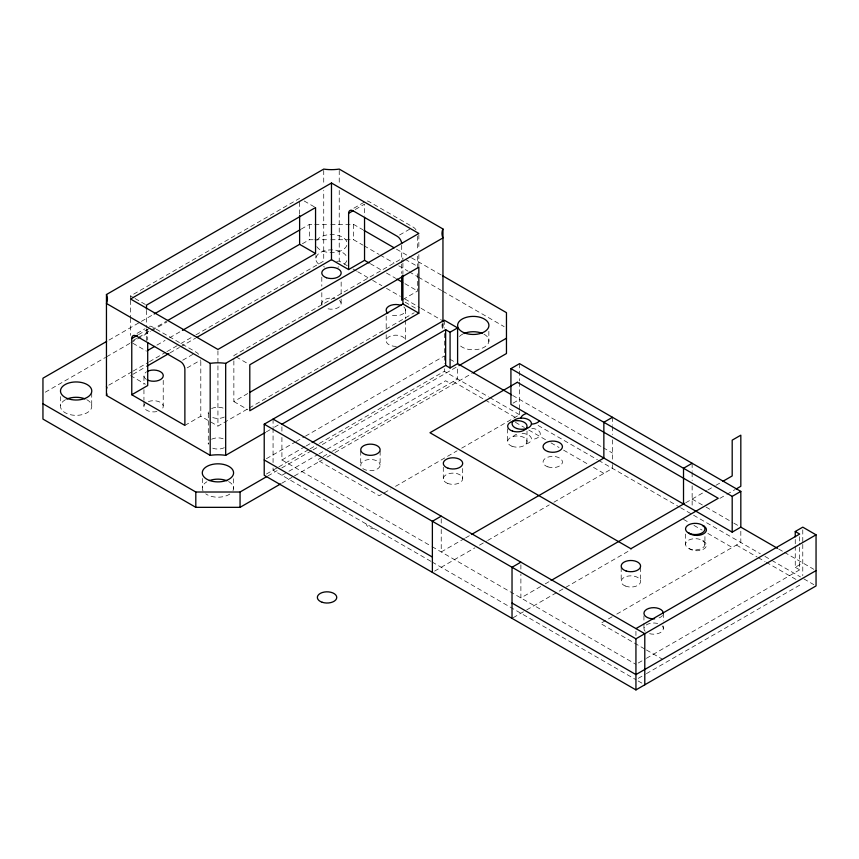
<?xml version="1.0" encoding="UTF-8"?>
<svg xmlns="http://www.w3.org/2000/svg" width="859" height="859" viewBox="0 0 859 859"><rect width="100%" height="100%" fill="white"/><g stroke="black" fill="none" stroke-linecap="round" stroke-linejoin="round"><path stroke-width="0.64" stroke-dasharray="4.29 3.22" d="M442.954 323.521L442.954 328.621L442.954 323.242M704.917 544.638A9.696 5.605 0 0 0 690.926 539.259A9.696 5.605 0 0 0 689.863 548.944A9.696 5.605 0 0 0 704.917 544.638L704.938 534.18M341.12 302.98L341.13 299.05M341.141 293.821L341.163 280.732M526.943 442.364L527.018 431.197M130.568 299.877L130.568 295.936L299.619 198.343M108.975 340.089L140.242 322.039M141.402 321.373L152.988 314.684M301.241 229.085L309.358 224.403L313.374 224.403M137.053 333.367L145.01 328.772M353.887 208.179L364.839 201.854M138.471 334.666L149.853 328.095M355.315 209.478L364.538 204.141L364.538 216.189M132.887 340.594L137.515 337.92M138.675 337.254L150.25 330.565M151.409 329.899L166.463 321.202M45.269 392.198L105.496 357.43M106.656 356.764L129.816 343.385M130.976 342.72L150.669 331.349M151.828 330.683L166.882 321.985M302.4 243.741L309.358 239.736L313.374 239.736M156.918 345.114L165.025 340.432M169.663 337.759L181.238 331.069M108.782 385.165L132.018 371.754M133.177 371.077L148.285 362.358M149.445 361.693L165.712 352.297M166.871 351.632L179.66 344.255M180.82 343.579L194.757 335.525M195.927 334.86L323.736 261.072L323.736 190.419M132.898 374.309L145.665 366.943M170.061 352.856L179.348 347.498M180.508 346.821L195.605 338.102M182.72 360.211L194.102 353.64M399.564 235.022L410.946 228.451M187.155 367.877L200.802 359.996M184.878 425.398L200.802 416.207L217.939 426.096L248.133 408.659M402.85 299.555L417.646 291.008L417.646 270.939M233.863 360.834L233.863 401.572L247.757 393.54M249.293 407.993L414.199 312.783M266.354 431.862L273.323 427.846M274.483 427.17L279.132 424.486M266.43 458.685L295.056 442.16M296.205 441.494L304.311 436.823M305.471 436.147L444.328 355.98M281.913 437.446L281.913 459.962L305.138 446.562M306.298 445.885L310.947 443.201M266.43 474.018L277.693 467.511M278.853 466.845L308.939 449.472M310.099 448.806L318.195 444.135M319.355 443.459L444.328 371.313L488.578 396.858M267.858 475.961L277.124 470.614M281.763 467.94L311.871 450.546M313.03 449.88L317.669 447.206M322.297 444.532L457.815 366.288M281.913 475.295L287.722 471.945M288.882 471.269L317.916 454.508M319.076 453.842L326.044 449.815M327.204 449.15L445.649 380.762L450.073 383.318M321.964 457.289L317.315 459.962L379.27 495.74L390.888 489.029M323.124 456.612L331.252 451.92M332.412 451.254L457.6 378.98L457.6 367.48M281.763 483.263L293.338 476.584M294.497 475.907L322.297 459.866M326.935 457.192L330.404 455.184M335.042 452.51L471.72 373.601M513.081 403.15L519.555 399.414M395.527 486.355L457.074 450.814M461.712 448.14L519.555 414.747L519.555 410.913M464.461 538.529L441.225 551.94L441.225 528.102M465.621 537.863L470.27 535.178M434.59 571.106L474.92 547.827M479.558 545.143L486.527 541.116M487.697 540.451L549.255 504.899M553.905 502.214L612.488 468.402L612.488 464.569M540.633 586.536L520.887 597.928L520.887 574.091M545.261 583.852L549.921 581.167M685.75 502.751L706.646 490.682M707.805 490.017L714.774 485.99M715.934 485.324L721.743 481.963M513.188 617.696L525.525 610.577M526.696 609.911L631.236 549.545M719.917 498.349L725.726 494.999M726.886 494.333L735.014 489.63M612.145 616.773L600.538 623.484L645.281 649.318M616.794 614.099L740.823 542.491L740.823 529.713M795.251 546.077L795.251 567.273L802.778 562.935M638.258 663.019L645.227 658.993M646.387 658.327L799.675 569.828L799.675 543.328M638.258 678.352L645.227 674.326M646.387 673.66L799.675 585.162L797.463 583.884M314.716 224.403L329.469 224.403M330.812 224.403L353.607 224.403L362.874 229.75M314.716 239.736L329.469 239.736M330.812 239.736L353.607 239.736L362.874 245.083M703.07 540.902L703.607 541.191M396.45 249.142L410.344 257.163M411.504 257.829L441.612 275.213M304.172 200.974L315.554 207.545M405.19 259.289L417.71 266.515M364.033 245.749L379.087 254.447M380.236 255.112L394.141 263.133M398.769 265.807L408.036 271.154M409.195 271.82L417.302 276.501M418.451 277.178L441.612 290.546M442.772 291.212L504.147 326.645M370.315 263.681L381.858 270.349M386.475 273.022L395.709 278.348M404.943 283.685L417.646 291.008M336.674 261.383A31.289 18.071 0 0 0 339.23 261.072L347.294 265.732M353.06 269.05L356.517 271.047M357.666 271.712L371.496 279.701M372.656 280.367L381.868 285.693M386.486 288.356L400.315 296.334M404.922 298.996L419.911 307.651M421.06 308.317L441.805 320.289M405.137 302.185L417.699 309.444M449.858 359.169L455.388 362.369M512.673 395.441L602.03 447.034M603.19 447.7L612.488 453.069M692.139 499.058L704.895 506.413M706.044 507.089L732.706 522.476M733.865 523.142L738.504 525.826M778.683 549.019L783.268 551.671M784.417 552.326L813.838 569.313M795.251 567.273L799.675 569.828M489.727 397.524L519.555 414.747M538.142 425.473L597.381 459.683M598.551 460.349L679.448 507.057M680.596 507.723L760.322 553.754M764.918 556.396L770.652 559.714M771.801 560.379L800.481 576.937M803.884 578.902L813.838 584.646M453.176 381.536L484.154 399.414M485.303 400.079L515.132 417.302M736.399 545.046L757.047 556.965M758.196 557.631L765.079 561.603M766.228 562.269L797.206 580.147M515.411 422.317L524.398 427.503M528.779 430.037L546.367 440.184M550.963 442.847L559.016 447.485M563.611 450.148L588.909 464.751M593.505 467.403L603.856 473.384M683.517 519.373L689.305 522.712M693.943 525.386L702.061 530.078M707.848 533.418L732.19 547.473M130.568 295.936L133.983 297.912M135.121 298.567L146.502 305.138M236.139 356.893L248.659 364.119M132.844 343.246L146.502 351.127M233.863 401.572L247.521 409.453M646.43 649.973L662.493 659.25M281.913 459.962L430.917 545.991M432.056 546.646L635.939 664.361M130.568 375.651L145.418 384.231M430.917 561.324L273.065 470.184L273.065 467.629M432.056 561.979L635.939 679.694M638.151 680.972L644.787 684.795M321.803 277.146L321.814 286.176M321.824 292.629L321.835 304.236M802.778 529.81L802.778 543.06M802.778 544.381L802.778 575.702M799.675 536.703L799.675 542.008M795.251 539.452L795.251 544.756M692.139 463.291L692.139 471.237M692.139 472.557L692.139 480.514M692.139 485.807L692.139 506.724M685.536 534.062L685.536 544.284M663.341 613.262L663.341 620.928M663.341 626.039L663.341 628.595M643.939 615.817L643.939 622.206M643.939 623.484L643.939 628.595M640.589 567.38L640.589 581.436M635.939 631.236L635.939 636.54M621.186 567.38L621.186 581.436M612.488 417.302L612.488 425.248M612.488 426.569L612.488 434.525M612.488 439.819L612.488 463.291M520.887 564.814L520.887 572.76M519.555 363.647L519.555 380.87M519.555 382.191L519.555 409.636M507.637 428.791L507.637 441.569M488.857 331.327L488.857 341.549M462.69 468.509L462.69 478.721M444.328 320.214L444.328 328.159M444.328 333.464L444.328 363.647M444.328 368.758L444.328 371.313M443.287 467.232L443.287 478.721M441.225 518.825L441.225 526.771M418.848 234.775L418.848 249.314M418.848 254.597L418.848 266.494M417.646 236.139L417.646 250.86M417.646 256.218L417.646 269.597M405.469 309.476L405.469 318.807M405.469 320.139L405.469 340.132M402.914 261.92L402.914 257.979L233.863 355.572L233.863 359.524M402.914 263.23L402.914 273.742M401.711 245.341L401.711 262.736M401.711 264.078L401.711 273.441M386.196 316.058L386.196 329.394M386.196 334.72L386.196 341.388M380.118 451.029L380.118 465.073A9.696 5.605 0 0 1 365.569 469.927A9.696 5.605 0 0 1 365.569 460.231A9.696 5.605 0 0 1 380.118 465.073M360.726 451.029L360.726 465.073M353.607 224.403L353.607 239.736M339.23 170.426L339.23 185.082M339.23 190.419L339.23 261.072M323.736 170.426L323.736 185.082M315.897 255.553L315.897 258.108M309.358 224.403L309.358 239.736M299.619 202.284L299.619 214.106M281.913 426.848L281.913 432.141M273.065 419.085L273.065 427.041M273.065 428.362L273.065 462.518M233.519 478.742L233.519 488.964M217.939 350.762L217.939 426.096M208.297 413.437L208.297 444.092M202.348 478.452L202.348 487.397M200.802 361.338L200.802 416.207M163.221 380.354L163.221 405.684M147.705 329.341L147.705 340.046M146.502 310.389L146.502 327.472M146.502 328.793L146.502 340.615M143.947 376.285L143.947 384.284M143.947 389.61L143.947 400.273M143.947 401.604L143.947 406.941M130.568 300.328L130.568 317.508M130.568 318.281L130.568 335.364M91.73 393.046L91.73 407.102M60.549 396.59L60.549 405.523M415.981 229.847A6.26 3.619 60 0 0 413.222 227.141L368.962 201.586A6.26 3.619 60 0 0 367.351 201.006M198.59 354.295A6.26 3.619 60 0 0 196.378 352.33L152.129 326.785A6.26 3.619 60 0 0 149.369 326.302M442.417 328.428A31.289 18.071 0 0 1 442.095 323.929M483.928 334.14A15.645 9.03 0 0 1 483.059 347.809A15.645 9.03 0 0 1 459.769 345.329M459.49 336.481A15.645 9.03 0 0 1 463.044 333.926M228.591 481.566A15.645 9.03 0 0 1 232.993 490.618M229.772 494.086A15.645 9.03 0 0 1 205.73 493.828M203.035 490.94A15.645 9.03 0 0 1 206.869 481.792M346.811 260.696A15.645 9.03 0 0 1 343.321 264.797M338.886 266.848A15.645 9.03 0 0 1 337.855 267.138M324.584 266.999A15.645 9.03 0 0 1 323.575 266.687M318.592 264.014A15.645 9.03 0 0 1 325.625 250.517A15.645 9.03 0 0 1 346.918 257.421M346.811 245.373A15.645 9.03 0 0 1 332.336 252.589A15.645 9.03 0 0 1 316.584 246.329M316.767 240.499A15.645 9.03 0 0 1 332.905 234.571A15.645 9.03 0 0 1 346.918 242.088M86.791 399.693A15.645 9.03 0 0 1 87.199 412.707A15.645 9.03 0 0 1 64.683 412.46A15.645 9.03 0 0 1 65.918 399.478M396.364 346.349A9.696 5.605 0 0 1 386.153 341.13A9.696 5.605 0 0 1 395.065 335.182A9.696 5.605 0 0 1 405.491 340.25M403.827 306.921A9.696 5.605 0 0 1 402.442 314.201A9.696 5.605 0 0 1 389.761 314.469M148.382 401.582A9.696 5.605 0 0 1 160.182 402.216A9.696 5.605 0 0 1 162.126 408.97M156.886 411.579A9.696 5.605 0 0 1 146.245 409.979A9.696 5.605 0 0 1 145.042 403.666M146.255 379.324A9.696 5.605 0 0 1 146.255 371.99M339.466 300.435A9.696 5.605 0 0 1 338.081 307.705A9.696 5.605 0 0 1 325.411 307.973M322.05 304.924A9.696 5.605 0 0 1 325.142 299.372A9.696 5.605 0 0 1 335.107 298.417M224.274 447.711A9.696 5.605 0 0 1 211.335 447.571M208.275 443.974A9.696 5.605 0 0 1 208.318 442.75M211.593 439.228A9.696 5.605 0 0 1 224.543 439.368M224.285 417.044A9.696 5.605 0 0 1 211.335 416.916M208.329 413.608A9.696 5.605 0 0 1 208.329 412.009M211.582 408.573A9.696 5.605 0 0 1 224.543 408.701M662.128 625.878A9.696 5.605 0 0 1 660.496 632.557A9.696 5.605 0 0 1 648.932 633.491M645.163 631.311A9.696 5.605 0 0 1 647.117 624.45A9.696 5.605 0 0 1 659.143 623.978M374.76 528.897A9.696 5.605 0 0 1 366.084 523.893M662.547 615.484A9.696 5.605 0 0 1 658.348 618.158M531.785 428.351A9.696 5.605 0 0 1 540.322 434.01A9.696 5.605 0 0 1 531.431 439.486M522.057 433.419A9.696 5.605 0 0 1 531.249 437.832A9.696 5.605 0 0 1 526.052 444.039M513.059 436.544A9.696 5.605 0 0 1 518.353 433.774M702.812 540.783A9.696 5.605 0 0 1 703.607 549.116A9.696 5.605 0 0 1 689.176 548.654M547.892 466.856A9.696 5.605 0 0 0 562.441 462.013A9.696 5.605 0 0 0 547.892 457.16A9.696 5.605 0 0 0 547.892 466.856M511.985 446.24A9.696 5.605 0 0 0 527.029 441.913A9.696 5.605 0 0 0 513.016 436.555A9.696 5.605 0 0 0 511.985 446.24M625.191 585.967A9.696 5.605 0 0 0 640.535 582.015A9.696 5.605 0 0 0 626.93 576.325A9.696 5.605 0 0 0 625.191 585.967M447.303 483.263A9.696 5.605 0 0 0 462.636 479.301A9.696 5.605 0 0 0 449.032 473.61A9.696 5.605 0 0 0 447.303 483.263"/><path stroke-width="1.29" d="M513.252 421.007L512.694 421.329M525.858 428.92L526.417 428.598M265.184 432.539L225.681 455.345A31.289 18.071 0 0 0 210.187 455.345L106.452 395.462L106.452 294.53L323.736 169.094A31.289 18.071 0 0 0 339.23 169.094L442.954 228.977L442.954 321.91M331.477 183.01L130.568 299.007L217.939 349.441L418.848 233.455L331.477 183.01L331.477 259.665L196.765 337.437M106.656 341.431L42.95 378.207L42.95 419.085L195.809 507.336L240.058 507.336L280.603 483.939M154.148 314.007L300.092 229.75M131.771 338.532A6.26 3.619 60 0 1 136.194 335.976L180.444 361.532A6.26 3.619 60 0 1 184.878 369.187L184.878 425.398L131.771 394.743L131.771 338.532L137.461 335.246M369.155 263.015L364.538 260.352L348.614 269.554L348.614 213.343L353.156 210.713M167.623 320.536L299.619 244.332L315.554 253.534L315.554 207.545L146.502 305.138L146.502 309.079M147.662 350.461L154.609 346.445M182.398 330.404L315.554 253.534M146.825 366.267L168.89 353.532M131.771 394.743L147.705 385.541L147.705 342.72M106.452 294.53A31.289 18.071 0 0 1 106.452 303.474L210.187 363.368A31.289 18.071 0 0 1 225.681 363.368L442.954 237.922A31.289 18.071 0 0 1 442.954 228.977M250.076 392.209L402.914 303.968L418.848 313.17L418.848 267.181L249.797 364.774L249.797 410.763L418.848 313.17M795.251 536.8L795.251 531.506L802.778 527.158L816.05 534.824L816.05 585.924L635.939 689.906L264.218 475.295L264.218 424.196L444.328 320.214L457.6 327.88L457.6 363.647L511.524 394.775M281.913 424.196L445.649 329.663L450.073 332.218L457.6 327.88M312.107 442.535L445.649 365.429L450.073 367.985L457.6 363.647M42.95 403.762L195.809 492.014L240.058 492.014L266.698 476.627M458.974 365.623L506.466 338.21M472.879 372.924L506.466 353.532L506.466 312.655L442.772 275.879M740.823 527.158L732.19 532.14L510.922 404.396L510.922 368.629L519.555 363.647L740.823 491.391L740.823 527.158L777.535 548.353M441.225 516.173L432.378 521.284L432.378 572.384M612.488 417.302L603.856 422.284L603.856 458.051L471.43 534.502M520.887 562.162L512.028 567.273L512.028 618.373M692.139 463.291L683.517 468.273L683.517 504.04M551.07 580.501L684.591 503.417M722.902 481.298L732.19 475.94L732.19 440.162L740.823 435.18L740.823 486.28L736.174 488.964M510.922 368.629L732.19 496.373L740.823 491.391M635.939 628.595L799.675 534.062L795.251 531.506M264.218 424.196L635.939 638.806L816.05 534.824M816.05 570.591L635.939 674.583L512.028 603.039M690.593 533.868L689.176 533.321A9.696 5.605 0 0 0 703.607 533.783A9.696 5.605 0 0 0 702.812 525.45L703.757 526.266M703.07 525.579L703.607 525.858M688.918 533.192L688.381 532.913M364.033 230.416L394.141 247.8M396.869 279.014L402.635 282.353M331.477 259.665L348.614 269.554M273.065 419.085L644.787 633.706L644.787 684.795M264.218 459.962L432.378 557.051M732.19 496.373L732.19 532.14M635.939 638.806L635.939 689.906M450.073 332.218L450.073 367.985M445.649 329.663L445.649 365.429M402.914 275.063L402.914 303.968M401.711 276.126L401.711 300.21M364.538 217.531L364.538 260.352M299.619 215.426L299.619 244.332M240.058 492.014L240.058 507.336M225.681 363.368L225.681 455.345M210.187 363.368L210.187 455.345M195.809 492.014L195.809 507.336M401.701 243.612A6.26 3.619 60 0 0 397.287 236.332L353.038 210.788A6.26 3.619 60 0 0 348.614 213.343M106.999 393.98A31.289 18.071 0 0 1 106.452 395.462M106.452 386.507A31.289 18.071 0 0 1 106.999 387.989M463.946 333.507A15.645 9.03 0 0 1 482.146 333.313M209.542 480.557A15.645 9.03 0 0 1 226.808 480.739M66.809 399.07A15.645 9.03 0 0 1 85.009 398.877M387.838 313.277A9.696 5.605 0 0 1 388.869 306.201A9.696 5.605 0 0 1 401.078 305.385M147.233 371.421A9.696 5.605 0 0 1 160.601 371.786A9.696 5.605 0 0 1 160.601 379.517A9.696 5.605 0 0 1 147.233 379.882M654.644 618.834A9.696 5.605 0 0 1 643.949 613.455A9.696 5.605 0 0 1 653.978 607.667A9.696 5.605 0 0 1 663.288 613.841M539.463 420.878A9.696 5.605 0 0 1 531.431 424.153M520.951 418.108A9.696 5.605 0 0 1 526.642 413.469M517.343 382.298L429.983 432.732L630.882 548.729L718.253 498.284L517.343 382.298M464.719 332.991A15.645 9.03 0 0 0 488.9 325.926A15.645 9.03 0 0 0 466.201 317.368A15.645 9.03 0 0 0 464.719 332.991M209.381 480.417A15.645 9.03 0 0 0 233.562 473.341A15.645 9.03 0 0 0 210.863 464.794A15.645 9.03 0 0 0 209.381 480.417M67.582 398.544A15.645 9.03 0 0 0 91.763 391.479A15.645 9.03 0 0 0 69.074 382.921A15.645 9.03 0 0 0 67.582 398.544M326.431 277.725A9.696 5.605 0 0 0 341.173 273.087A9.696 5.605 0 0 0 326.839 268.029A9.696 5.605 0 0 0 326.431 277.725M322.2 602.277A9.696 5.605 0 0 0 336.749 597.424A9.696 5.605 0 0 0 322.2 592.57A9.696 5.605 0 0 0 322.2 602.277M448.14 468.241A9.696 5.605 0 0 0 462.69 463.398A9.696 5.605 0 0 0 448.14 458.545A9.696 5.605 0 0 0 448.14 468.241M512.49 431.089A9.696 5.605 0 0 0 527.039 426.247A9.696 5.605 0 0 0 512.49 421.393A9.696 5.605 0 0 0 512.49 431.089M690.389 533.804A9.696 5.605 0 0 0 704.938 528.951A9.696 5.605 0 0 0 690.389 524.097A9.696 5.605 0 0 0 690.389 533.804M626.039 570.956A9.696 5.605 0 0 0 640.589 566.102A9.696 5.605 0 0 0 626.039 561.249A9.696 5.605 0 0 0 626.039 570.956M516.914 428.534A9.696 5.605 0 0 0 531.463 423.691A9.696 5.605 0 0 0 516.914 418.838A9.696 5.605 0 0 0 516.914 428.534M365.569 454.594A9.696 5.605 0 0 0 380.118 449.751A9.696 5.605 0 0 0 365.569 444.898A9.696 5.605 0 0 0 365.569 454.594M547.892 451.533A9.696 5.605 0 0 0 562.441 446.68A9.696 5.605 0 0 0 547.892 441.827A9.696 5.605 0 0 0 547.892 451.533"/></g></svg>
